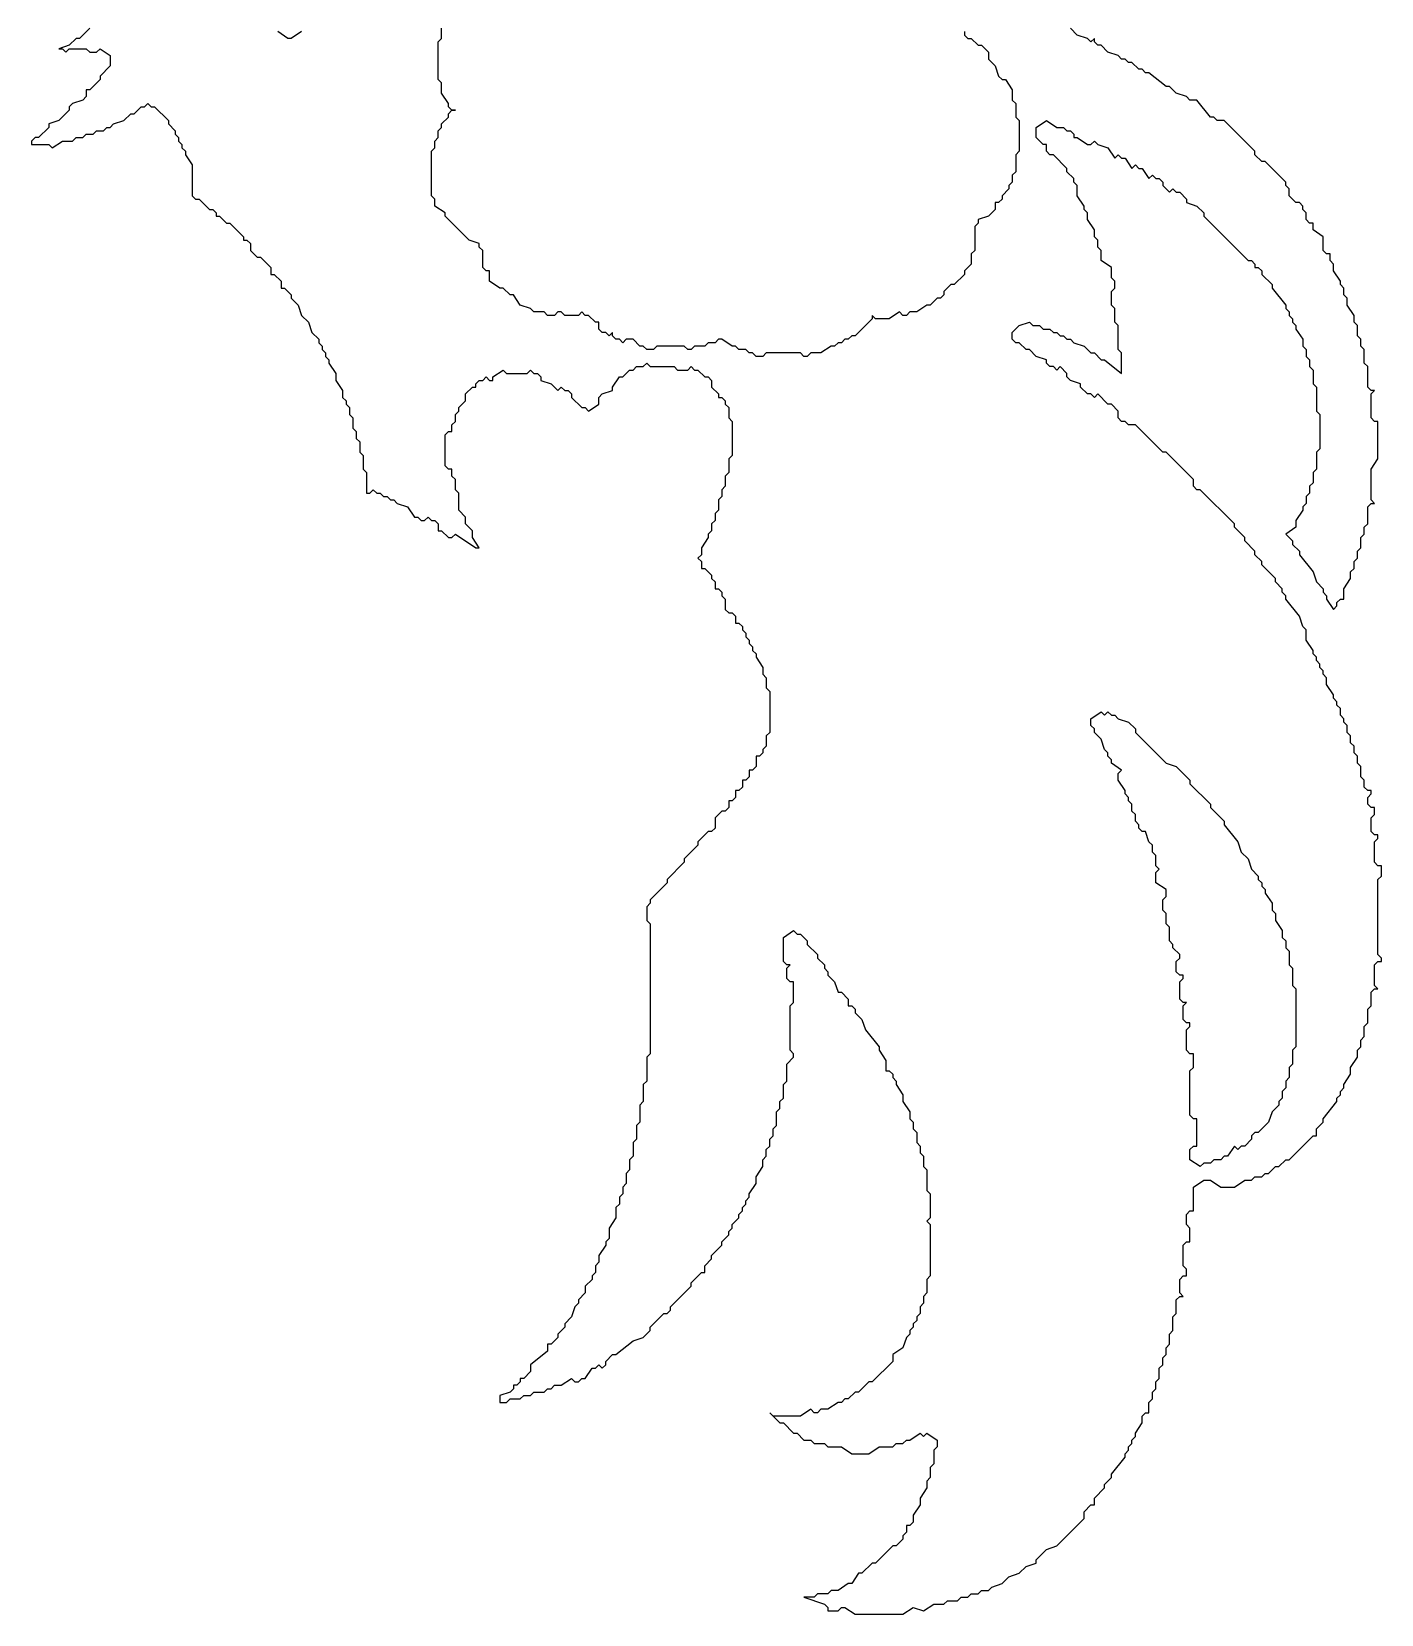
# Model space of a CAD drawing. Header units: millimetres. Extents: x 17.3 to 58, y 17.8 to 73.9.
# Drawn here: x 34.06 to 57.99, y 17.76 to 45.82 of the extents above; entities that cross this region are included whole.
import ezdxf

# ---------------------------------------------------------------- set-up
doc = ezdxf.new("R2010")
doc.units = ezdxf.units.MM
doc.layers.add('FILL_HAIR', color=7, linetype='Continuous')

msp = doc.modelspace()

# ---------------------------------------------------------------- linework, layer by layer
at = {"layer": 'FILL_HAIR'}
for points in [[(35.087, 45.879), (34.905, 45.697), (34.844, 45.697), (34.723, 45.576), (34.541, 45.515), (34.602, 45.515), (34.663, 45.455), (34.723, 45.515), (35.026, 45.515), (35.087, 45.455), (35.208, 45.455), (35.269, 45.515), (35.45, 45.394), (35.45, 45.212), (35.269, 45.03), (35.269, 44.97), (35.087, 44.788), (35.026, 44.788), (35.026, 44.667), (34.966, 44.606), (34.784, 44.545), (34.723, 44.485), (34.723, 44.424), (34.541, 44.242), (34.36, 44.182), (34.36, 44.121), (34.178, 43.939), (34.117, 43.939), (34.057, 43.879), (34.057, 43.818), (34.36, 43.818), (34.42, 43.758), (34.602, 43.879), (34.784, 43.879), (34.844, 43.939), (34.966, 43.939), (35.026, 44), (35.147, 44), (35.208, 44.061), (35.329, 44.061), (35.39, 44.121), (35.45, 44.121), (35.511, 44.182), (35.693, 44.242), (35.814, 44.364), (35.875, 44.364), (35.996, 44.485), (36.056, 44.485), (36.117, 44.545), (36.178, 44.485), (36.238, 44.485), (36.481, 44.242), (36.481, 44.182), (36.602, 44.061), (36.602, 44), (36.662, 43.939), (36.662, 43.879), (36.723, 43.818), (36.723, 43.758), (36.784, 43.697), (36.784, 43.636), (36.905, 43.455), (36.905, 42.909), (36.965, 42.848), (37.026, 42.848), (37.208, 42.667), (37.268, 42.667), (37.329, 42.606), (37.329, 42.545), (37.39, 42.545), (37.511, 42.424), (37.571, 42.424), (37.814, 42.182), (37.814, 42.121), (37.874, 42.121), (37.935, 42.061), (37.935, 41.939), (38.056, 41.818), (38.117, 41.818), (38.299, 41.636), (38.299, 41.515), (38.359, 41.515), (38.48, 41.394), (38.48, 41.273), (38.541, 41.273), (38.662, 41.152), (38.662, 41.091), (38.783, 40.97), (38.844, 40.788), (38.965, 40.667), (39.026, 40.485), (39.147, 40.364), (39.147, 40.303), (39.207, 40.242), (39.207, 40.182), (39.268, 40.121), (39.268, 40.061), (39.329, 40), (39.329, 39.939), (39.45, 39.758), (39.45, 39.636), (39.571, 39.455), (39.571, 39.333), (39.632, 39.273), (39.632, 39.212), (39.692, 39.152), (39.692, 39.03), (39.753, 38.97), (39.753, 38.788), (39.813, 38.727), (39.813, 38.606), (39.874, 38.545), (39.874, 38.364), (39.935, 38.303), (39.935, 38.061), (39.995, 38), (39.995, 37.636), (40.056, 37.636), (40.116, 37.697), (40.177, 37.636), (40.238, 37.636), (40.298, 37.576), (40.359, 37.576), (40.419, 37.515), (40.48, 37.515), (40.541, 37.455), (40.722, 37.394), (40.844, 37.212), (40.904, 37.212), (40.965, 37.152), (41.025, 37.152), (41.086, 37.212), (41.147, 37.152), (41.207, 37.152), (41.268, 37.091), (41.268, 36.97), (41.328, 36.97), (41.45, 36.848), (41.51, 36.848), (41.571, 36.909), (41.934, 36.667), (41.995, 36.667), (41.874, 36.848), (41.874, 36.97), (41.753, 37.091), (41.753, 37.212), (41.631, 37.333), (41.631, 37.636), (41.571, 37.697), (41.571, 37.879), (41.51, 37.939), (41.51, 38.061), (41.45, 38.061), (41.389, 38.121), (41.389, 38.667), (41.45, 38.727), (41.51, 38.727), (41.51, 38.848), (41.571, 38.909), (41.571, 39.03), (41.631, 39.091), (41.631, 39.152), (41.753, 39.273), (41.753, 39.394), (41.874, 39.515), (41.934, 39.515), (41.934, 39.576), (41.995, 39.636), (42.056, 39.636), (42.116, 39.697), (42.177, 39.636), (42.237, 39.636), (42.237, 39.697), (42.419, 39.818), (42.48, 39.758), (42.843, 39.758), (42.904, 39.818), (42.965, 39.758), (43.025, 39.758), (43.086, 39.697), (43.086, 39.636), (43.268, 39.576), (43.389, 39.455), (43.449, 39.515), (43.51, 39.455), (43.571, 39.455), (43.631, 39.394), (43.631, 39.333), (43.813, 39.152), (43.874, 39.152), (43.934, 39.091), (44.116, 39.212), (44.116, 39.333), (44.177, 39.394), (44.358, 39.455), (44.358, 39.515), (44.48, 39.697), (44.54, 39.697), (44.661, 39.818), (44.722, 39.818), (44.783, 39.879), (44.904, 39.879), (44.964, 39.939), (45.025, 39.879), (45.449, 39.879), (45.51, 39.818), (45.691, 39.818), (45.752, 39.879), (45.813, 39.818), (45.873, 39.818), (45.994, 39.697), (46.055, 39.697), (46.116, 39.636), (46.116, 39.515), (46.237, 39.394), (46.237, 39.333), (46.297, 39.333), (46.358, 39.273), (46.358, 39.212), (46.419, 39.152), (46.419, 38.97), (46.479, 38.909), (46.479, 38.303), (46.419, 38.242), (46.419, 38), (46.358, 37.939), (46.358, 37.758), (46.297, 37.697), (46.297, 37.576), (46.237, 37.515), (46.237, 37.333), (46.176, 37.273), (46.176, 37.152), (46.116, 37.091), (46.116, 36.97), (46.055, 36.909), (46.055, 36.848), (45.934, 36.667), (45.934, 36.545), (45.873, 36.485), (45.934, 36.424), (45.934, 36.303), (45.994, 36.303), (46.116, 36.182), (46.116, 36.121), (46.176, 36.061), (46.176, 35.939), (46.237, 35.939), (46.297, 35.879), (46.297, 35.818), (46.358, 35.758), (46.358, 35.576), (46.419, 35.515), (46.479, 35.515), (46.54, 35.455), (46.54, 35.333), (46.6, 35.333), (46.661, 35.273), (46.661, 35.212), (46.722, 35.152), (46.722, 35.091), (46.782, 35.03), (46.782, 34.97), (46.843, 34.909), (46.843, 34.848), (46.903, 34.788), (46.903, 34.727), (47.025, 34.545), (47.025, 34.424), (47.085, 34.364), (47.085, 34.182), (47.146, 34.121), (47.146, 33.394), (47.085, 33.333), (47.085, 33.152), (47.025, 33.091), (47.025, 33.03), (46.964, 32.97), (46.903, 32.97), (46.903, 32.788), (46.843, 32.727), (46.782, 32.727), (46.782, 32.606), (46.722, 32.545), (46.661, 32.545), (46.661, 32.424), (46.6, 32.364), (46.54, 32.364), (46.54, 32.242), (46.479, 32.182), (46.419, 32.182), (46.419, 32.061), (46.358, 32), (46.297, 32), (46.176, 31.879), (46.176, 31.697), (46.116, 31.636), (46.055, 31.636), (45.873, 31.455), (45.873, 31.394), (45.631, 31.152), (45.631, 31.091), (45.328, 30.788), (45.328, 30.727), (45.025, 30.424), (45.025, 30.364), (44.964, 30.303), (44.964, 30.061), (45.025, 30), (45.025, 27.697), (44.964, 27.636), (44.964, 27.212), (44.904, 27.152), (44.904, 26.848), (44.843, 26.788), (44.843, 26.485), (44.783, 26.424), (44.783, 26.182), (44.722, 26.121), (44.722, 25.879), (44.661, 25.818), (44.661, 25.636), (44.601, 25.576), (44.601, 25.394), (44.54, 25.333), (44.54, 25.212), (44.48, 25.152), (44.48, 25.03), (44.419, 24.97), (44.419, 24.788), (44.298, 24.606), (44.298, 24.424), (44.237, 24.364), (44.237, 24.303), (44.116, 24.121), (44.116, 24), (44.055, 23.939), (44.055, 23.818), (43.995, 23.758), (43.995, 23.697), (43.874, 23.576), (43.874, 23.455), (43.752, 23.333), (43.752, 23.273), (43.692, 23.212), (43.631, 23.03), (43.51, 22.909), (43.51, 22.848), (43.389, 22.727), (43.389, 22.667), (43.268, 22.545), (43.207, 22.545), (43.207, 22.424), (42.904, 22.182), (42.904, 22.061), (42.783, 21.939), (42.722, 21.939), (42.722, 21.879), (42.662, 21.818), (42.601, 21.818), (42.601, 21.758), (42.54, 21.697), (42.359, 21.636), (42.359, 21.515), (42.48, 21.515), (42.54, 21.576), (42.722, 21.576), (42.783, 21.636), (42.904, 21.636), (42.965, 21.697), (43.146, 21.697), (43.207, 21.758), (43.268, 21.758), (43.328, 21.818), (43.449, 21.818), (43.631, 21.939), (43.692, 21.879), (43.752, 21.879), (43.813, 21.939), (43.874, 21.939), (43.995, 22.121), (44.055, 22.121), (44.116, 22.182), (44.177, 22.121), (44.237, 22.182), (44.237, 22.242), (44.358, 22.364), (44.419, 22.364), (44.722, 22.606), (44.904, 22.667), (45.025, 22.788), (45.025, 22.848), (45.267, 23.091), (45.328, 23.091), (45.389, 23.152), (45.389, 23.212), (45.752, 23.576), (45.752, 23.636), (45.934, 23.818), (45.994, 23.818), (45.994, 23.939), (46.116, 24.061), (46.116, 24.121), (46.297, 24.303), (46.297, 24.364), (46.419, 24.485), (46.419, 24.545), (46.479, 24.606), (46.479, 24.667), (46.6, 24.788), (46.6, 24.848), (46.661, 24.909), (46.661, 24.97), (46.722, 25.03), (46.722, 25.091), (46.782, 25.152), (46.782, 25.212), (46.903, 25.394), (46.903, 25.515), (47.025, 25.697), (47.025, 25.818), (47.085, 25.879), (47.085, 26), (47.146, 26.061), (47.146, 26.182), (47.206, 26.242), (47.206, 26.364), (47.267, 26.424), (47.267, 26.667), (47.328, 26.727), (47.328, 26.848), (47.388, 26.909), (47.388, 27.152), (47.449, 27.212), (47.449, 27.515), (47.57, 27.636), (47.57, 27.697), (47.509, 27.758), (47.509, 28.545), (47.57, 28.606), (47.57, 28.97), (47.509, 28.97), (47.449, 29.03), (47.449, 29.212), (47.509, 29.273), (47.449, 29.273), (47.388, 29.333), (47.388, 29.758), (47.57, 29.879), (47.631, 29.818), (47.691, 29.818), (47.812, 29.697), (47.812, 29.636), (47.994, 29.455), (47.994, 29.394), (48.115, 29.273), (48.115, 29.212), (48.176, 29.152), (48.176, 29.091), (48.297, 28.97), (48.358, 28.788), (48.418, 28.788), (48.54, 28.667), (48.54, 28.545), (48.6, 28.545), (48.661, 28.485), (48.661, 28.424), (48.782, 28.303), (48.843, 28.121), (49.085, 27.818), (49.085, 27.758), (49.206, 27.576), (49.206, 27.394), (49.267, 27.394), (49.327, 27.333), (49.327, 27.273), (49.388, 27.212), (49.388, 27.152), (49.509, 26.97), (49.509, 26.848), (49.63, 26.667), (49.63, 26.545), (49.691, 26.485), (49.691, 26.364), (49.752, 26.303), (49.752, 26.121), (49.812, 26.061), (49.812, 25.939), (49.873, 25.879), (49.873, 25.697), (49.933, 25.636), (49.933, 25.273), (49.994, 25.212), (49.994, 24.788), (49.933, 24.727), (49.994, 24.667), (49.994, 23.758), (49.933, 23.697), (49.933, 23.455), (49.873, 23.394), (49.873, 23.273), (49.812, 23.212), (49.812, 23.091), (49.752, 23.03), (49.752, 22.97), (49.691, 22.909), (49.691, 22.848), (49.63, 22.788), (49.63, 22.727), (49.57, 22.667), (49.509, 22.485), (49.327, 22.364), (49.327, 22.242), (48.964, 21.879), (48.903, 21.879), (48.721, 21.697), (48.661, 21.697), (48.54, 21.576), (48.479, 21.576), (48.418, 21.515), (48.358, 21.515), (48.176, 21.394), (48.055, 21.394), (47.994, 21.333), (47.934, 21.333), (47.873, 21.394), (47.691, 21.273), (47.206, 21.273), (47.146, 21.333), (47.328, 21.152), (47.388, 21.152), (47.57, 20.97), (47.631, 20.97), (47.752, 20.848), (47.873, 20.848), (47.934, 20.788), (48.115, 20.788), (48.176, 20.727), (48.418, 20.727), (48.6, 20.606), (48.903, 20.606), (49.085, 20.727), (49.327, 20.727), (49.388, 20.788), (49.509, 20.788), (49.57, 20.848), (49.63, 20.848), (49.812, 20.97), (49.873, 20.909), (49.933, 20.97), (50.115, 20.848), (50.115, 20.727), (50.055, 20.667), (50.055, 20.424), (49.994, 20.364), (49.994, 20.182), (49.933, 20.121), (49.933, 20), (49.812, 19.818), (49.812, 19.697), (49.691, 19.515), (49.691, 19.394), (49.63, 19.333), (49.57, 19.333), (49.57, 19.212), (49.509, 19.152), (49.509, 19.091), (49.388, 18.97), (49.327, 18.97), (49.024, 18.667), (48.964, 18.667), (48.782, 18.485), (48.721, 18.485), (48.6, 18.303), (48.54, 18.303), (48.358, 18.182), (48.237, 18.182), (48.176, 18.121), (47.994, 18.121), (47.934, 18.061), (47.752, 18.061), (48.115, 17.939), (48.176, 17.879), (48.176, 17.818), (48.358, 17.818), (48.418, 17.879), (48.479, 17.879), (48.661, 17.758), (49.509, 17.758), (49.691, 17.879), (49.873, 17.818), (50.055, 17.939), (50.236, 17.939), (50.297, 18), (50.479, 18), (50.539, 18.061), (50.661, 18.061), (50.721, 18.121), (50.842, 18.121), (50.903, 18.182), (51.024, 18.182), (51.085, 18.242), (51.267, 18.303), (51.388, 18.424), (51.57, 18.485), (51.691, 18.606), (51.873, 18.667), (51.873, 18.727), (52.054, 18.909), (52.236, 18.97), (52.721, 19.455), (52.721, 19.576), (52.842, 19.697), (52.903, 19.697), (52.903, 19.818), (53.084, 20), (53.084, 20.061), (53.206, 20.182), (53.206, 20.242), (53.448, 20.545), (53.448, 20.606), (53.509, 20.667), (53.509, 20.727), (53.569, 20.788), (53.569, 20.848), (53.63, 20.909), (53.63, 20.97), (53.751, 21.152), (53.751, 21.273), (53.812, 21.333), (53.872, 21.333), (53.872, 21.515), (53.933, 21.576), (53.933, 21.697), (53.993, 21.758), (53.993, 21.879), (54.054, 21.939), (54.054, 22.121), (54.115, 22.182), (54.115, 22.303), (54.175, 22.364), (54.175, 22.485), (54.236, 22.545), (54.236, 22.727), (54.296, 22.788), (54.296, 23.03), (54.357, 23.091), (54.357, 23.333), (54.418, 23.394), (54.478, 23.394), (54.418, 23.455), (54.418, 23.697), (54.478, 23.758), (54.539, 23.758), (54.539, 23.879), (54.478, 23.939), (54.478, 24.303), (54.539, 24.364), (54.599, 24.364), (54.599, 24.606), (54.539, 24.667), (54.539, 24.848), (54.599, 24.909), (54.66, 24.909), (54.66, 25.333), (54.842, 25.455), (54.963, 25.455), (55.145, 25.333), (55.387, 25.333), (55.569, 25.455), (55.69, 25.455), (55.751, 25.515), (55.872, 25.515), (55.933, 25.576), (55.993, 25.576), (56.114, 25.697), (56.175, 25.697), (56.296, 25.818), (56.357, 25.818), (56.781, 26.242), (56.842, 26.242), (56.842, 26.364), (56.963, 26.485), (56.963, 26.545), (57.205, 26.848), (57.205, 26.909), (57.266, 26.97), (57.266, 27.03), (57.326, 27.091), (57.326, 27.152), (57.448, 27.333), (57.448, 27.455), (57.569, 27.636), (57.569, 27.758), (57.629, 27.818), (57.629, 27.939), (57.69, 28), (57.69, 28.182), (57.751, 28.242), (57.751, 28.485), (57.811, 28.545), (57.811, 28.788), (57.872, 28.848), (57.932, 28.848), (57.872, 28.909), (57.872, 29.273), (57.932, 29.333), (57.993, 29.333), (57.993, 29.394), (57.932, 29.455), (57.932, 30.788), (57.993, 30.848), (57.993, 31.03), (57.932, 31.03), (57.872, 31.091), (57.872, 31.455), (57.932, 31.515), (57.932, 31.576), (57.872, 31.576), (57.811, 31.636), (57.811, 31.879), (57.872, 31.939), (57.872, 32.061), (57.811, 32.061), (57.751, 32.121), (57.751, 32.242), (57.811, 32.303), (57.811, 32.364), (57.751, 32.364), (57.69, 32.424), (57.69, 32.545), (57.629, 32.606), (57.629, 32.788), (57.569, 32.848), (57.569, 32.97), (57.508, 33.03), (57.508, 33.152), (57.448, 33.212), (57.448, 33.333), (57.387, 33.394), (57.387, 33.515), (57.326, 33.576), (57.326, 33.636), (57.266, 33.697), (57.266, 33.818), (57.205, 33.879), (57.205, 33.939), (57.145, 34), (57.145, 34.061), (57.023, 34.242), (57.023, 34.364), (56.963, 34.424), (56.963, 34.485), (56.902, 34.545), (56.902, 34.606), (56.842, 34.667), (56.842, 34.727), (56.781, 34.788), (56.781, 34.848), (56.66, 35.03), (56.66, 35.212), (56.599, 35.273), (56.539, 35.455), (56.296, 35.758), (56.296, 35.818), (56.236, 35.879), (56.236, 35.939), (56.114, 36.061), (56.114, 36.121), (55.872, 36.364), (55.872, 36.424), (55.751, 36.545), (55.751, 36.606), (55.569, 36.788), (55.569, 36.848), (55.387, 37.03), (55.387, 37.091), (54.781, 37.697), (54.721, 37.697), (54.66, 37.758), (54.66, 37.879), (54.175, 38.364), (54.115, 38.364), (53.63, 38.848), (53.509, 38.848), (53.448, 38.909), (53.387, 38.909), (53.327, 38.97), (53.327, 39.091), (53.206, 39.212), (53.145, 39.212), (52.963, 39.394), (52.903, 39.333), (52.842, 39.394), (52.781, 39.394), (52.66, 39.515), (52.66, 39.576), (52.479, 39.636), (52.418, 39.697), (52.418, 39.758), (52.297, 39.879), (52.236, 39.818), (52.176, 39.879), (52.115, 39.879), (52.054, 39.939), (52.054, 40), (51.873, 40.061), (51.751, 40.182), (51.691, 40.182), (51.57, 40.303), (51.509, 40.303), (51.448, 40.364), (51.448, 40.485), (51.57, 40.606), (51.751, 40.667), (51.812, 40.606), (51.933, 40.606), (51.994, 40.545), (52.115, 40.545), (52.176, 40.485), (52.236, 40.485), (52.297, 40.424), (52.357, 40.424), (52.418, 40.364), (52.479, 40.364), (52.539, 40.303), (52.721, 40.242), (52.842, 40.121), (52.903, 40.121), (53.024, 40), (53.084, 40), (53.387, 39.758), (53.387, 40.121), (53.327, 40.182), (53.327, 40.606), (53.266, 40.667), (53.266, 40.909), (53.206, 40.97), (53.206, 41.212), (53.266, 41.273), (53.266, 41.394), (53.206, 41.455), (53.206, 41.636), (53.024, 41.758), (53.024, 41.939), (52.963, 42), (52.963, 42.121), (52.903, 42.182), (52.903, 42.303), (52.781, 42.485), (52.781, 42.606), (52.721, 42.667), (52.721, 42.727), (52.6, 42.909), (52.6, 43.091), (52.539, 43.152), (52.539, 43.212), (52.418, 43.333), (52.418, 43.394), (52.176, 43.636), (52.115, 43.636), (52.054, 43.697), (52.054, 43.818), (51.994, 43.818), (51.873, 43.939), (51.873, 44.121), (52.054, 44.242), (52.236, 44.121), (52.357, 44.121), (52.418, 44.061), (52.479, 44.061), (52.539, 44), (52.539, 43.939), (52.6, 43.939), (52.781, 43.818), (52.842, 43.818), (52.903, 43.879), (52.963, 43.818), (53.145, 43.758), (53.266, 43.576), (53.327, 43.636), (53.387, 43.576), (53.448, 43.576), (53.569, 43.394), (53.63, 43.455), (53.69, 43.394), (53.751, 43.394), (53.872, 43.212), (53.933, 43.273), (53.993, 43.212), (54.054, 43.212), (54.115, 43.152), (54.115, 43.091), (54.236, 42.97), (54.296, 43.03), (54.357, 42.97), (54.418, 42.97), (54.539, 42.848), (54.539, 42.788), (54.721, 42.727), (54.842, 42.606), (54.842, 42.545), (55.63, 41.758), (55.69, 41.758), (55.751, 41.697), (55.751, 41.636), (55.811, 41.636), (55.872, 41.576), (55.872, 41.515), (56.054, 41.333), (56.054, 41.273), (56.296, 40.97), (56.296, 40.909), (56.357, 40.848), (56.357, 40.788), (56.417, 40.727), (56.417, 40.667), (56.478, 40.606), (56.478, 40.545), (56.599, 40.364), (56.599, 40.242), (56.66, 40.182), (56.66, 40.061), (56.72, 40), (56.72, 39.879), (56.781, 39.818), (56.781, 39.576), (56.842, 39.515), (56.842, 39.091), (56.902, 39.03), (56.902, 38.424), (56.842, 38.364), (56.842, 38.061), (56.781, 38), (56.781, 37.818), (56.72, 37.758), (56.72, 37.636), (56.66, 37.576), (56.66, 37.455), (56.599, 37.394), (56.599, 37.333), (56.478, 37.152), (56.478, 37.03), (56.296, 36.909), (56.417, 36.788), (56.417, 36.727), (56.539, 36.606), (56.539, 36.545), (56.781, 36.242), (56.842, 36.061), (56.963, 35.939), (56.963, 35.879), (57.023, 35.818), (57.023, 35.758), (57.145, 35.576), (57.205, 35.636), (57.205, 35.697), (57.266, 35.758), (57.326, 35.758), (57.326, 35.939), (57.448, 36.121), (57.448, 36.242), (57.508, 36.303), (57.508, 36.424), (57.569, 36.485), (57.569, 36.606), (57.629, 36.667), (57.629, 36.848), (57.69, 36.909), (57.69, 37.03), (57.751, 37.091), (57.751, 37.394), (57.811, 37.455), (57.872, 37.455), (57.811, 37.515), (57.811, 38.061), (57.932, 38.242), (57.932, 38.909), (57.872, 38.909), (57.811, 38.97), (57.811, 39.394), (57.872, 39.455), (57.811, 39.455), (57.751, 39.515), (57.751, 39.879), (57.69, 39.939), (57.69, 40.182), (57.629, 40.242), (57.629, 40.364), (57.569, 40.424), (57.569, 40.606), (57.508, 40.667), (57.508, 40.788), (57.387, 40.97), (57.387, 41.091), (57.326, 41.152), (57.326, 41.273), (57.266, 41.333), (57.266, 41.394), (57.145, 41.576), (57.145, 41.697), (57.084, 41.758), (57.084, 41.879), (57.023, 41.879), (56.963, 41.939), (56.963, 42.182), (56.781, 42.303), (56.781, 42.424), (56.72, 42.424), (56.66, 42.485), (56.66, 42.606), (56.599, 42.667), (56.599, 42.727), (56.539, 42.788), (56.478, 42.788), (56.357, 42.909), (56.357, 43.03), (56.296, 43.091), (56.296, 43.152), (55.933, 43.515), (55.872, 43.515), (55.751, 43.636), (55.751, 43.697), (55.205, 44.242), (55.084, 44.242), (55.024, 44.303), (54.963, 44.303), (54.721, 44.606), (54.599, 44.606), (54.539, 44.667), (54.357, 44.727), (54.236, 44.848), (54.175, 44.848), (53.872, 45.091), (53.812, 45.091), (53.751, 45.152), (53.69, 45.152), (53.569, 45.273), (53.509, 45.273), (53.448, 45.333), (53.387, 45.333), (53.327, 45.394), (53.145, 45.455), (53.024, 45.576), (52.963, 45.576), (52.903, 45.636), (52.903, 45.697), (52.842, 45.636), (52.781, 45.697), (52.6, 45.758), (52.479, 45.879)], [(38.844, 45.818), (38.662, 45.697), (38.601, 45.697), (38.42, 45.818)], [(50.6, 45.818), (50.6, 45.758), (50.661, 45.697), (50.721, 45.697), (50.842, 45.576), (50.903, 45.576), (51.024, 45.455), (51.024, 45.333), (51.145, 45.212), (51.206, 45.03), (51.267, 44.97), (51.327, 44.97), (51.448, 44.788), (51.448, 44.606), (51.509, 44.545), (51.509, 44.303), (51.57, 44.242), (51.57, 43.697), (51.509, 43.636), (51.509, 43.333), (51.448, 43.273), (51.448, 43.152), (51.388, 43.091), (51.388, 43.03), (51.267, 42.909), (51.267, 42.848), (51.206, 42.788), (51.145, 42.788), (51.145, 42.667), (51.024, 42.545), (50.842, 42.485), (50.842, 42.424), (50.782, 42.364), (50.782, 41.939), (50.721, 41.879), (50.721, 41.697), (50.6, 41.576), (50.6, 41.515), (50.418, 41.333), (50.358, 41.333), (50.236, 41.212), (50.236, 41.152), (50.176, 41.091), (50.115, 41.091), (49.994, 40.97), (49.933, 40.97), (49.752, 40.848), (49.63, 40.848), (49.57, 40.788), (49.509, 40.788), (49.449, 40.848), (49.267, 40.727), (49.024, 40.727), (48.964, 40.788), (48.964, 40.727), (48.661, 40.424), (48.6, 40.424), (48.54, 40.364), (48.479, 40.364), (48.418, 40.303), (48.358, 40.303), (48.297, 40.242), (48.237, 40.242), (48.055, 40.121), (47.873, 40.121), (47.812, 40.061), (47.752, 40.061), (47.691, 40.121), (47.085, 40.121), (47.025, 40.061), (46.903, 40.061), (46.843, 40.121), (46.782, 40.121), (46.722, 40.182), (46.6, 40.182), (46.54, 40.242), (46.479, 40.242), (46.297, 40.364), (46.237, 40.364), (46.176, 40.303), (46.055, 40.303), (45.994, 40.242), (45.813, 40.242), (45.752, 40.182), (45.691, 40.182), (45.631, 40.242), (45.146, 40.242), (45.086, 40.182), (44.964, 40.182), (44.904, 40.242), (44.843, 40.242), (44.722, 40.364), (44.601, 40.364), (44.54, 40.303), (44.48, 40.364), (44.419, 40.364), (44.358, 40.424), (44.358, 40.485), (44.298, 40.424), (44.237, 40.485), (44.177, 40.485), (44.116, 40.545), (44.116, 40.667), (44.055, 40.667), (43.934, 40.788), (43.874, 40.788), (43.813, 40.848), (43.752, 40.788), (43.51, 40.788), (43.449, 40.848), (43.389, 40.848), (43.328, 40.788), (43.207, 40.788), (43.146, 40.848), (42.965, 40.848), (42.904, 40.909), (42.722, 40.97), (42.601, 41.152), (42.54, 41.152), (42.419, 41.273), (42.359, 41.273), (42.177, 41.394), (42.177, 41.576), (42.116, 41.576), (42.056, 41.636), (42.056, 41.939), (41.995, 42), (41.995, 42.061), (41.813, 42.121), (41.389, 42.545), (41.389, 42.606), (41.207, 42.727), (41.207, 42.848), (41.147, 42.909), (41.147, 43.697), (41.207, 43.758), (41.207, 43.879), (41.268, 43.939), (41.268, 44.061), (41.328, 44.121), (41.328, 44.182), (41.45, 44.303), (41.45, 44.364), (41.51, 44.424), (41.571, 44.424), (41.51, 44.424), (41.45, 44.485), (41.45, 44.545), (41.328, 44.727), (41.328, 44.909), (41.268, 44.97), (41.268, 45.636), (41.328, 45.697), (41.328, 45.879)]]:
    msp.add_lwpolyline(points, dxfattribs=at)
msp.add_lwpolyline([(53.024, 33.758), (53.084, 33.697), (53.145, 33.758), (53.206, 33.697), (53.266, 33.697), (53.327, 33.636), (53.509, 33.576), (53.63, 33.455), (53.63, 33.394), (54.175, 32.848), (54.357, 32.788), (54.599, 32.545), (54.599, 32.485), (54.963, 32.121), (54.963, 32.061), (55.205, 31.818), (55.205, 31.758), (55.448, 31.455), (55.508, 31.273), (55.63, 31.152), (55.69, 30.97), (55.811, 30.848), (55.811, 30.788), (55.872, 30.727), (55.872, 30.667), (55.933, 30.606), (55.933, 30.545), (56.054, 30.364), (56.054, 30.242), (56.114, 30.182), (56.114, 30.061), (56.236, 29.879), (56.236, 29.758), (56.296, 29.697), (56.296, 29.576), (56.357, 29.515), (56.357, 29.273), (56.417, 29.212), (56.417, 28.909), (56.478, 28.848), (56.478, 27.818), (56.417, 27.758), (56.417, 27.515), (56.357, 27.455), (56.357, 27.273), (56.296, 27.212), (56.296, 27.091), (56.236, 27.03), (56.236, 26.909), (56.175, 26.848), (56.175, 26.788), (56.054, 26.667), (55.993, 26.485), (55.811, 26.303), (55.751, 26.303), (55.69, 26.242), (55.69, 26.182), (55.569, 26.061), (55.508, 26.061), (55.448, 26), (55.387, 26.061), (55.266, 25.879), (55.205, 25.879), (55.145, 25.818), (55.024, 25.818), (54.963, 25.758), (54.842, 25.758), (54.781, 25.697), (54.599, 25.818), (54.599, 26), (54.66, 26.061), (54.721, 26.061), (54.721, 26.545), (54.66, 26.545), (54.599, 26.606), (54.599, 27.394), (54.66, 27.455), (54.66, 27.697), (54.599, 27.697), (54.539, 27.758), (54.539, 28.121), (54.599, 28.182), (54.599, 28.242), (54.539, 28.242), (54.478, 28.303), (54.478, 28.545), (54.539, 28.606), (54.478, 28.606), (54.418, 28.667), (54.418, 28.97), (54.478, 29.03), (54.478, 29.091), (54.418, 29.091), (54.357, 29.152), (54.357, 29.333), (54.418, 29.394), (54.418, 29.455), (54.296, 29.576), (54.296, 29.636), (54.236, 29.697), (54.236, 29.939), (54.175, 30), (54.175, 30.182), (54.115, 30.242), (54.115, 30.424), (54.175, 30.485), (54.175, 30.606), (53.993, 30.727), (53.993, 30.909), (54.054, 30.97), (53.993, 31.03), (53.993, 31.212), (53.933, 31.273), (53.933, 31.394), (53.872, 31.455), (53.812, 31.636), (53.751, 31.636), (53.69, 31.697), (53.69, 31.758), (53.63, 31.818), (53.63, 31.939), (53.569, 32), (53.569, 32.121), (53.509, 32.182), (53.509, 32.242), (53.448, 32.303), (53.448, 32.364), (53.327, 32.545), (53.327, 32.667), (53.387, 32.727), (53.206, 32.848), (53.206, 32.909), (53.145, 32.97), (53.145, 33.03), (53.084, 33.091), (53.024, 33.273), (52.903, 33.394), (52.903, 33.455), (52.842, 33.515), (52.842, 33.636)], close=True, dxfattribs=at)

doc.saveas('drawing.dxf')
